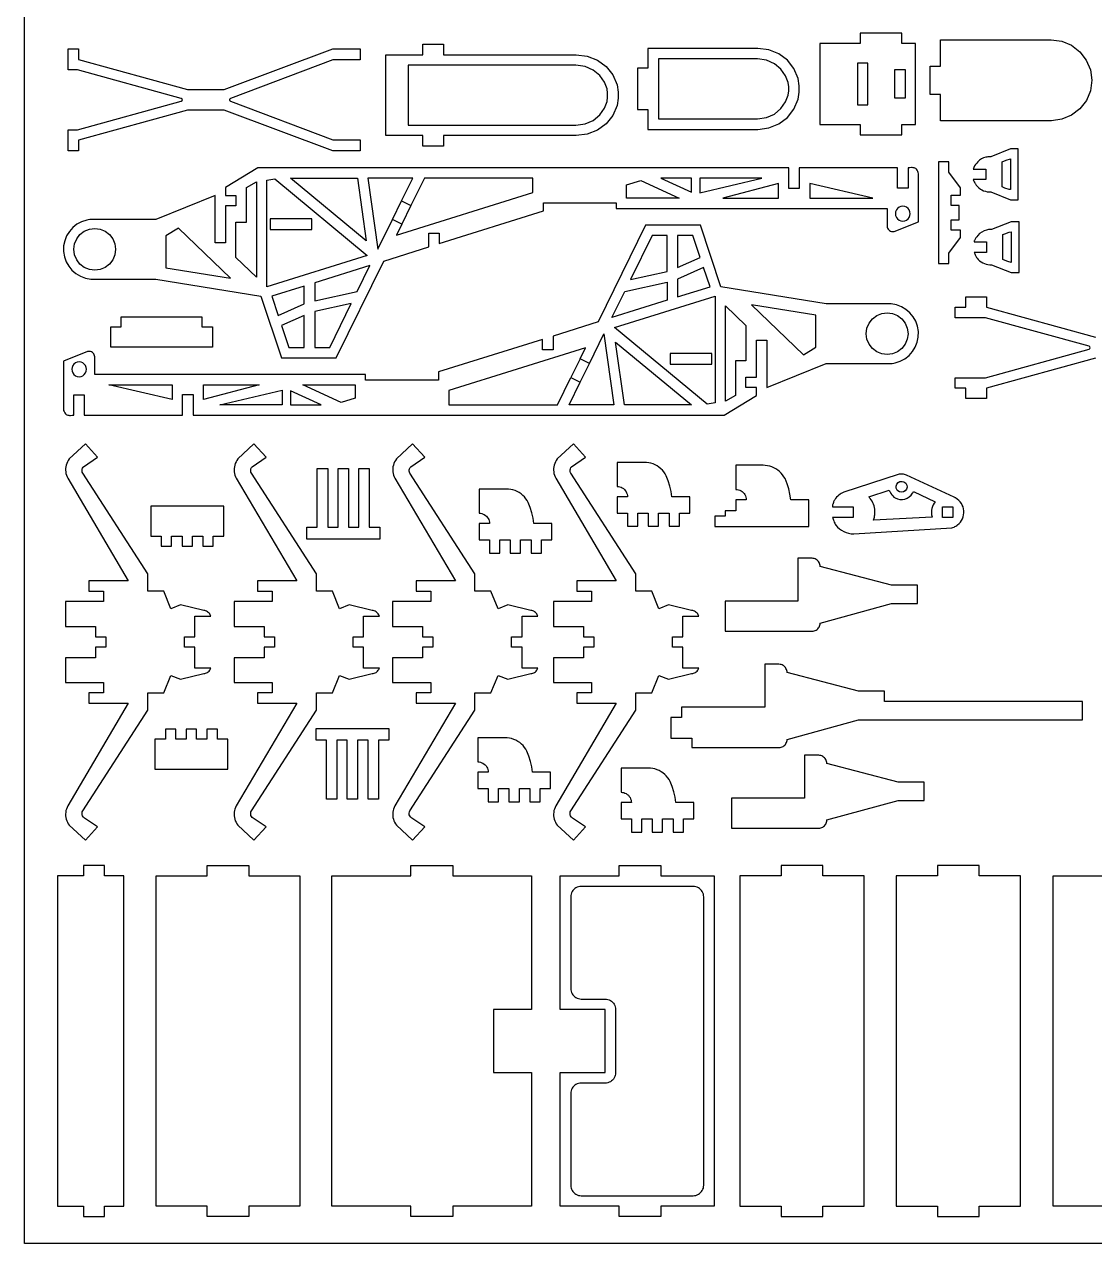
# Model space of a CAD drawing. Extents: x 2.3 to 41, y 0.4 to 54.2.
# Drawn here: x 2.27 to 27.99, y 0.42 to 29.72 of the extents above; entities that cross this region are included whole.
import ezdxf

# ---------------------------------------------------------------- set-up
doc = ezdxf.new("R2010")
doc.units = 0
doc.header["$MEASUREMENT"] = 0
doc.layers.get('0').update_dxf_attribs({"linetype": 'CONTINUOUS'})
doc.layers.add('ENGRAVE', color=1, linetype='CONTINUOUS')
doc.layers.add('LAYER_1', color=18, linetype='CONTINUOUS')

msp = doc.modelspace()

# ---------------------------------------------------------------- linework, layer by layer
msp.add_lwpolyline([(2.27, 0.425), (2.27, 54.192), (40.951, 54.192), (40.951, 0.425)], close=True)
at = {"layer": 'ENGRAVE'}
for points in [[(7.353, 24.123), (7.353, 24.971), (7.604, 24.971), (7.604, 25.802), (7.847, 25.936), (7.847, 23.648)], [(8.098, 23.414), (8.098, 25.978), (8.287, 26.011), (10.511, 24.171)], [(8.661, 26.027), (10.274, 26.027), (10.486, 24.518)], [(5.672, 23.873), (7.224, 23.623), (5.974, 24.824), (5.672, 24.64)], [(16.452, 22.434), (18.866, 23.191), (18.866, 20.627), (18.676, 20.594)], [(19.116, 20.67), (19.116, 22.957), (19.61, 22.482), (19.61, 21.635), (19.359, 21.635), (19.359, 20.803)], [(19.74, 22.982), (20.99, 21.781), (21.291, 21.965), (21.291, 22.732)], [(16.689, 20.579), (16.478, 22.087), (18.302, 20.579)], [(15.585, 1.584), (15.617, 1.577), (15.649, 1.575), (18.344, 1.575), (18.377, 1.577), (18.409, 1.584), (18.44, 1.594), (18.469, 1.609), (18.497, 1.627), (18.521, 1.649), (18.543, 1.673), (18.561, 1.701), (18.576, 1.73), (18.586, 1.761), (18.593, 1.793), (18.595, 1.826), (18.595, 8.759), (18.593, 8.791), (18.586, 8.823), (18.576, 8.855), (18.561, 8.884), (18.543, 8.911), (18.521, 8.936), (18.497, 8.957), (18.469, 8.976), (18.44, 8.99), (18.409, 9.001), (18.377, 9.007), (18.344, 9.009), (15.649, 9.009), (15.617, 9.007), (15.585, 9.001), (15.553, 8.99), (15.524, 8.976), (15.497, 8.957), (15.472, 8.936), (15.451, 8.911), (15.432, 8.884), (15.418, 8.855), (15.407, 8.823), (15.401, 8.791), (15.399, 8.759), (15.399, 6.553), (15.401, 6.52), (15.407, 6.488), (15.418, 6.457), (15.432, 6.428), (15.451, 6.4), (15.472, 6.376), (15.497, 6.354), (15.524, 6.336), (15.553, 6.321), (15.585, 6.311), (15.617, 6.304), (15.649, 6.302), (16.227, 6.302), (16.26, 6.3), (16.292, 6.294), (16.323, 6.283), (16.352, 6.269), (16.38, 6.251), (16.404, 6.229), (16.426, 6.204), (16.444, 6.177), (16.459, 6.148), (16.469, 6.117), (16.476, 6.084), (16.478, 6.052), (16.478, 4.533), (16.476, 4.5), (16.469, 4.468), (16.459, 4.437), (16.444, 4.408), (16.426, 4.38), (16.404, 4.356), (16.38, 4.334), (16.352, 4.316), (16.323, 4.301), (16.292, 4.291), (16.26, 4.284), (16.227, 4.282), (15.649, 4.282), (15.617, 4.28), (15.585, 4.274), (15.553, 4.263), (15.524, 4.249), (15.497, 4.23), (15.472, 4.209), (15.451, 4.184), (15.432, 4.157), (15.418, 4.127), (15.407, 4.096), (15.401, 4.064), (15.399, 4.032), (15.399, 1.826), (15.401, 1.793), (15.407, 1.761), (15.418, 1.73), (15.432, 1.701), (15.451, 1.673), (15.472, 1.649), (15.497, 1.627), (15.524, 1.609), (15.553, 1.594)]]:
    msp.add_lwpolyline(points, close=True, dxfattribs=at)
for points in [[(11.336, 25.481), (11.602, 26.027), (10.527, 26.027), (10.766, 24.32), (11.115, 25.031)], [(11.34, 24.921), (11.209, 24.654), (14.491, 25.683), (14.491, 26.027), (11.882, 26.027), (11.56, 25.371)], [(15.848, 21.574), (16.197, 22.285), (16.436, 20.579), (15.361, 20.579), (15.628, 21.124)], [(15.624, 21.684), (15.754, 21.951), (12.473, 20.922), (12.473, 20.579), (15.082, 20.579), (15.403, 21.234)]]:
    msp.add_lwpolyline(points, dxfattribs=at)
at = {"layer": 'LAYER_1'}
for points in [[(21.382, 27.319), (22.354, 27.319), (22.354, 27.069), (23.357, 27.069), (23.357, 27.319), (23.686, 27.319), (23.686, 29.261), (23.357, 29.261), (23.357, 29.512), (22.354, 29.512), (22.354, 29.261), (21.382, 29.261)], [(24.287, 27.406), (24.287, 28.033), (24.038, 28.033), (24.038, 28.72), (24.287, 28.72), (24.287, 29.348), (26.948, 29.349), (27.199, 29.316), (27.434, 29.219), (27.635, 29.065), (27.789, 28.864), (27.887, 28.63), (27.92, 28.378), (27.887, 28.127), (27.79, 27.893), (27.636, 27.691), (27.435, 27.537), (27.2, 27.44), (26.949, 27.407)], [(3.574, 26.686), (3.323, 26.686), (3.323, 27.186), (3.548, 27.186), (6.04, 27.873), (6.047, 27.876), (6.054, 27.88), (6.059, 27.886), (6.063, 27.892), (6.065, 27.9), (6.066, 27.907), (6.065, 27.915), (6.063, 27.922), (6.059, 27.929), (6.054, 27.934), (6.047, 27.939), (6.04, 27.942), (3.548, 28.63), (3.323, 28.63), (3.323, 29.13), (3.574, 29.13), (3.574, 28.88), (6.192, 28.159), (7.069, 28.159), (9.681, 29.13), (10.335, 29.13), (10.335, 28.87), (9.681, 28.87), (7.226, 27.943), (7.219, 27.94), (7.212, 27.935), (7.207, 27.93), (7.203, 27.923), (7.2, 27.916), (7.2, 27.908), (7.2, 27.9), (7.203, 27.893), (7.207, 27.886), (7.212, 27.881), (7.219, 27.876), (7.226, 27.874), (9.681, 26.945), (10.335, 26.945), (10.335, 26.686), (9.681, 26.686), (7.069, 27.657), (6.192, 27.657), (3.574, 26.936)], [(10.955, 27.048), (10.955, 28.991), (11.843, 28.991), (11.843, 29.242), (12.344, 29.242), (12.344, 28.991), (15.531, 28.991), (15.794, 28.958), (16.039, 28.861), (16.249, 28.707), (16.411, 28.506), (16.512, 28.271), (16.536, 28.095), (16.536, 27.944), (16.512, 27.768), (16.411, 27.534), (16.249, 27.333), (16.039, 27.178), (15.794, 27.081), (15.531, 27.048), (12.344, 27.048), (12.344, 26.797), (11.843, 26.797), (11.843, 27.048)], [(17.255, 27.199), (19.898, 27.199), (20.156, 27.232), (20.398, 27.329), (20.605, 27.484), (20.764, 27.685), (20.864, 27.92), (20.887, 28.096), (20.887, 28.246), (20.864, 28.422), (20.764, 28.657), (20.605, 28.858), (20.398, 29.013), (20.156, 29.11), (19.898, 29.143), (17.255, 29.143), (17.255, 28.671), (17.005, 28.671), (17.005, 27.672), (17.255, 27.672)], [(15.742, 28.711), (15.524, 28.741), (11.492, 28.741), (11.492, 27.298), (15.524, 27.298), (15.742, 27.329), (15.936, 27.415), (16.096, 27.547), (16.211, 27.707), (16.273, 27.869), (16.286, 27.971), (16.286, 28.068), (16.273, 28.17), (16.211, 28.332), (16.096, 28.492), (15.936, 28.624)], [(17.505, 27.449), (19.891, 27.449), (20.104, 27.48), (20.294, 27.566), (20.451, 27.699), (20.563, 27.858), (20.624, 28.021), (20.637, 28.123), (20.637, 28.219), (20.624, 28.321), (20.563, 28.484), (20.451, 28.643), (20.294, 28.776), (20.104, 28.862), (19.891, 28.893), (17.505, 28.893)], [(22.287, 27.791), (22.537, 27.791), (22.537, 28.79), (22.287, 28.79)], [(23.185, 27.947), (23.185, 28.634), (23.435, 28.634), (23.435, 27.947)], [(24.239, 23.974), (24.489, 23.974), (24.489, 24.225), (24.767, 24.603), (24.767, 24.775), (24.538, 24.775), (24.538, 25.025), (24.734, 25.025), (24.734, 25.368), (24.538, 25.368), (24.538, 25.618), (24.767, 25.618), (24.767, 25.79), (24.489, 26.168), (24.489, 26.418), (24.239, 26.418)], [(25.767, 25.817), (25.767, 26.42), (25.864, 26.46), (25.966, 26.487), (25.966, 25.75), (25.932, 25.757), (25.831, 25.789)], [(16.743, 25.548), (16.743, 25.864), (17.083, 25.971), (18.001, 25.548)], [(17.561, 26.027), (18.3, 25.686), (18.3, 26.027)], [(18.502, 25.677), (19.994, 26.027), (18.502, 26.027)], [(19.051, 25.548), (20.39, 25.548), (20.39, 25.898)], [(21.142, 25.548), (22.661, 25.548), (21.142, 25.898)], [(11.115, 25.031), (11.336, 25.481), (11.56, 25.371), (11.34, 24.921)], [(23.253, 25.047), (23.29, 25.019), (23.333, 25.001), (23.379, 24.995), (23.424, 25.001), (23.467, 25.019), (23.504, 25.047), (23.532, 25.083), (23.55, 25.126), (23.556, 25.172), (23.55, 25.218), (23.532, 25.261), (23.504, 25.297), (23.467, 25.326), (23.424, 25.343), (23.379, 25.349), (23.333, 25.343), (23.29, 25.326), (23.253, 25.297), (23.225, 25.261), (23.207, 25.218), (23.201, 25.172), (23.207, 25.126), (23.225, 25.083)], [(8.176, 24.796), (9.179, 24.796), (9.179, 25.047), (8.176, 25.047)], [(3.477, 24.187), (3.459, 24.317), (3.477, 24.447), (3.527, 24.567), (3.606, 24.671), (3.71, 24.751), (3.831, 24.801), (3.961, 24.818), (4.091, 24.801), (4.212, 24.751), (4.316, 24.671), (4.395, 24.567), (4.445, 24.447), (4.462, 24.317), (4.445, 24.187), (4.395, 24.066), (4.316, 23.962), (4.212, 23.882), (4.091, 23.832), (3.961, 23.815), (3.831, 23.832), (3.71, 23.882), (3.606, 23.962), (3.527, 24.066)], [(16.837, 23.591), (17.717, 23.784), (17.717, 24.65), (17.356, 24.65)], [(17.968, 23.876), (18.513, 24.119), (18.337, 24.65), (17.968, 24.65)], [(25.899, 24.022), (25.801, 24.06), (25.785, 24.068), (25.785, 24.671), (25.833, 24.692), (25.932, 24.726), (25.984, 24.738), (25.984, 24.001)], [(9.246, 23.078), (10.267, 23.301), (10.575, 23.93), (9.246, 23.513)], [(18.746, 23.415), (18.592, 23.88), (17.968, 23.601), (17.968, 23.171)], [(16.389, 22.676), (16.696, 23.304), (17.717, 23.527), (17.717, 23.093)], [(8.371, 22.725), (8.995, 23.004), (8.995, 23.434), (8.217, 23.19)], [(9.246, 21.956), (9.608, 21.956), (10.126, 23.014), (9.246, 22.822)], [(4.344, 21.961), (4.344, 22.451), (4.595, 22.451), (4.595, 22.691), (6.537, 22.691), (6.537, 22.451), (6.788, 22.451), (6.788, 21.961)], [(8.626, 21.956), (8.995, 21.956), (8.995, 22.729), (8.451, 22.486)], [(22.568, 22.038), (22.518, 22.159), (22.501, 22.288), (22.518, 22.418), (22.568, 22.539), (22.648, 22.643), (22.752, 22.723), (22.873, 22.773), (23.003, 22.79), (23.132, 22.773), (23.253, 22.723), (23.357, 22.643), (23.437, 22.539), (23.487, 22.418), (23.504, 22.288), (23.487, 22.159), (23.437, 22.038), (23.357, 21.934), (23.253, 21.854), (23.132, 21.804), (23.003, 21.787), (22.873, 21.804), (22.752, 21.854), (22.648, 21.934)], [(15.403, 21.234), (15.628, 21.124), (15.848, 21.574), (15.624, 21.684)], [(17.785, 21.809), (17.785, 21.558), (18.787, 21.558), (18.787, 21.809)], [(3.496, 21.28), (3.539, 21.262), (3.585, 21.256), (3.631, 21.262), (3.674, 21.28), (3.71, 21.308), (3.738, 21.345), (3.756, 21.387), (3.762, 21.433), (3.756, 21.479), (3.738, 21.522), (3.71, 21.559), (3.674, 21.587), (3.631, 21.604), (3.585, 21.61), (3.539, 21.604), (3.496, 21.587), (3.46, 21.559), (3.431, 21.522), (3.414, 21.479), (3.408, 21.433), (3.414, 21.387), (3.431, 21.345), (3.46, 21.308)], [(4.302, 21.057), (5.821, 21.057), (5.821, 20.707)], [(6.573, 20.707), (6.573, 21.057), (7.913, 21.057)], [(6.969, 20.579), (8.462, 20.928), (8.462, 20.579)], [(8.663, 20.579), (9.403, 20.579), (8.663, 20.919)], [(8.963, 21.057), (10.221, 21.057), (10.221, 20.741), (9.88, 20.634)], [(3.348, 10.48), (3.735, 10.12), (4.03, 10.436), (3.694, 10.666), (3.684, 10.677), (3.669, 10.701), (3.66, 10.728), (3.656, 10.756), (3.658, 10.784), (3.662, 10.798), (3.673, 10.824), (5.238, 13.24), (5.238, 13.658), (5.621, 13.658), (5.791, 14.079), (6.023, 13.985), (6.579, 14.12), (6.603, 14.123), (6.626, 14.13), (6.649, 14.139), (6.67, 14.151), (6.69, 14.165), (6.707, 14.182), (6.723, 14.201), (6.736, 14.222), (6.749, 14.254), (6.368, 14.254), (6.368, 14.754), (6.118, 14.754), (6.118, 15.004), (6.368, 15.004), (6.368, 15.505), (6.749, 15.505), (6.736, 15.537), (6.723, 15.558), (6.707, 15.577), (6.69, 15.593), (6.67, 15.608), (6.649, 15.62), (6.626, 15.629), (6.603, 15.635), (6.579, 15.639), (6.023, 15.774), (5.791, 15.68), (5.621, 16.101), (5.238, 16.101), (5.238, 16.519), (3.673, 18.935), (3.662, 18.961), (3.658, 18.975), (3.656, 19.003), (3.66, 19.031), (3.669, 19.057), (3.684, 19.081), (3.694, 19.092), (4.03, 19.322), (3.735, 19.639), (3.348, 19.278), (3.325, 19.245), (3.305, 19.209), (3.288, 19.172), (3.275, 19.133), (3.266, 19.093), (3.261, 19.053), (3.259, 19.012), (3.262, 18.971), (3.269, 18.931), (3.28, 18.891), (3.294, 18.853), (3.312, 18.816), (4.766, 16.351), (3.822, 16.351), (3.822, 16.101), (4.174, 16.101), (4.174, 15.851), (3.256, 15.851), (3.256, 15.255), (3.977, 15.255), (3.977, 15.004), (4.227, 15.004), (4.227, 14.754), (3.977, 14.754), (3.977, 14.504), (3.256, 14.504), (3.256, 13.908), (4.174, 13.908), (4.174, 13.658), (3.822, 13.658), (3.822, 13.408), (4.766, 13.408), (3.312, 10.942), (3.294, 10.906), (3.28, 10.867), (3.269, 10.828), (3.262, 10.788), (3.259, 10.747), (3.261, 10.706), (3.266, 10.665), (3.275, 10.625), (3.288, 10.587), (3.305, 10.549), (3.325, 10.514)], [(7.4, 10.48), (7.787, 10.12), (8.081, 10.436), (7.745, 10.666), (7.727, 10.689), (7.715, 10.714), (7.708, 10.742), (7.708, 10.77), (7.713, 10.798), (7.724, 10.824), (9.289, 13.24), (9.289, 13.658), (9.672, 13.658), (9.843, 14.079), (10.074, 13.985), (10.63, 14.12), (10.654, 14.123), (10.678, 14.13), (10.7, 14.139), (10.721, 14.151), (10.741, 14.165), (10.759, 14.182), (10.774, 14.201), (10.787, 14.222), (10.801, 14.254), (10.419, 14.254), (10.419, 14.754), (10.169, 14.754), (10.169, 15.004), (10.419, 15.004), (10.419, 15.505), (10.8, 15.505), (10.787, 15.537), (10.774, 15.558), (10.759, 15.577), (10.741, 15.593), (10.721, 15.608), (10.7, 15.62), (10.678, 15.629), (10.654, 15.635), (10.63, 15.639), (10.074, 15.774), (9.843, 15.68), (9.672, 16.101), (9.289, 16.101), (9.289, 16.519), (7.724, 18.935), (7.713, 18.961), (7.708, 18.989), (7.708, 19.017), (7.715, 19.044), (7.727, 19.07), (7.745, 19.092), (8.081, 19.322), (7.787, 19.639), (7.4, 19.278), (7.376, 19.245), (7.356, 19.209), (7.339, 19.172), (7.326, 19.133), (7.317, 19.093), (7.312, 19.053), (7.311, 19.012), (7.313, 18.971), (7.32, 18.931), (7.331, 18.891), (7.345, 18.853), (7.363, 18.816), (8.818, 16.351), (7.873, 16.351), (7.873, 16.101), (8.226, 16.101), (8.226, 15.851), (7.307, 15.851), (7.307, 15.255), (8.028, 15.255), (8.028, 15.004), (8.279, 15.004), (8.279, 14.754), (8.028, 14.754), (8.028, 14.504), (7.307, 14.504), (7.307, 13.908), (8.226, 13.908), (8.226, 13.658), (7.873, 13.658), (7.873, 13.408), (8.818, 13.408), (7.363, 10.942), (7.345, 10.906), (7.331, 10.867), (7.32, 10.828), (7.313, 10.788), (7.311, 10.747), (7.312, 10.706), (7.317, 10.665), (7.326, 10.625), (7.339, 10.587), (7.356, 10.549), (7.376, 10.514)], [(11.209, 10.48), (11.596, 10.12), (11.891, 10.436), (11.554, 10.666), (11.545, 10.677), (11.53, 10.701), (11.52, 10.728), (11.518, 10.742), (11.517, 10.77), (11.523, 10.798), (11.534, 10.824), (13.098, 13.24), (13.098, 13.658), (13.482, 13.658), (13.652, 14.079), (13.884, 13.985), (14.439, 14.12), (14.464, 14.123), (14.487, 14.13), (14.51, 14.139), (14.531, 14.151), (14.551, 14.165), (14.568, 14.182), (14.584, 14.201), (14.596, 14.222), (14.61, 14.254), (14.229, 14.254), (14.229, 14.754), (13.979, 14.754), (13.979, 15.004), (14.229, 15.004), (14.229, 15.505), (14.61, 15.505), (14.596, 15.537), (14.584, 15.558), (14.568, 15.577), (14.551, 15.593), (14.531, 15.608), (14.51, 15.62), (14.487, 15.629), (14.464, 15.635), (14.439, 15.639), (13.884, 15.774), (13.652, 15.68), (13.482, 16.101), (13.098, 16.101), (13.098, 16.519), (11.534, 18.935), (11.523, 18.961), (11.517, 18.989), (11.518, 19.017), (11.525, 19.044), (11.537, 19.07), (11.554, 19.092), (11.891, 19.322), (11.596, 19.639), (11.209, 19.278), (11.186, 19.245), (11.165, 19.209), (11.149, 19.172), (11.136, 19.133), (11.127, 19.093), (11.122, 19.053), (11.12, 19.012), (11.123, 18.971), (11.13, 18.931), (11.14, 18.891), (11.155, 18.853), (11.173, 18.816), (12.627, 16.351), (11.683, 16.351), (11.683, 16.101), (12.035, 16.101), (12.035, 15.851), (11.117, 15.851), (11.117, 15.255), (11.838, 15.255), (11.838, 15.004), (12.088, 15.004), (12.088, 14.754), (11.838, 14.754), (11.838, 14.504), (11.117, 14.504), (11.117, 13.908), (12.035, 13.908), (12.035, 13.658), (11.683, 13.658), (11.683, 13.408), (12.627, 13.408), (11.173, 10.942), (11.155, 10.906), (11.14, 10.867), (11.13, 10.828), (11.123, 10.788), (11.12, 10.747), (11.122, 10.706), (11.127, 10.665), (11.136, 10.625), (11.149, 10.587), (11.165, 10.549), (11.186, 10.514)], [(15.462, 10.12), (15.757, 10.436), (15.42, 10.666), (15.411, 10.677), (15.396, 10.701), (15.386, 10.728), (15.384, 10.742), (15.383, 10.77), (15.389, 10.798), (15.4, 10.824), (16.964, 13.24), (16.964, 13.658), (17.348, 13.658), (17.518, 14.079), (17.75, 13.985), (18.305, 14.12), (18.33, 14.123), (18.353, 14.13), (18.376, 14.139), (18.397, 14.151), (18.417, 14.165), (18.434, 14.182), (18.45, 14.201), (18.462, 14.222), (18.476, 14.254), (18.095, 14.254), (18.095, 14.754), (17.845, 14.754), (17.845, 15.004), (18.095, 15.004), (18.095, 15.505), (18.476, 15.505), (18.462, 15.537), (18.45, 15.558), (18.434, 15.577), (18.417, 15.593), (18.397, 15.608), (18.376, 15.62), (18.353, 15.629), (18.33, 15.635), (18.305, 15.639), (17.75, 15.774), (17.518, 15.68), (17.348, 16.101), (16.964, 16.101), (16.964, 16.519), (15.4, 18.935), (15.393, 18.947), (15.385, 18.975), (15.383, 18.989), (15.384, 19.017), (15.391, 19.044), (15.403, 19.07), (15.42, 19.092), (15.757, 19.322), (15.462, 19.639), (15.075, 19.278), (15.052, 19.245), (15.031, 19.209), (15.015, 19.172), (15.002, 19.133), (14.993, 19.093), (14.988, 19.053), (14.986, 19.012), (14.989, 18.971), (14.996, 18.931), (15.006, 18.891), (15.021, 18.853), (15.039, 18.816), (16.493, 16.351), (15.549, 16.351), (15.549, 16.101), (15.901, 16.101), (15.901, 15.851), (14.983, 15.851), (14.983, 15.255), (15.704, 15.255), (15.704, 15.004), (15.954, 15.004), (15.954, 14.754), (15.704, 14.754), (15.704, 14.504), (14.983, 14.504), (14.983, 13.908), (15.901, 13.908), (15.901, 13.658), (15.549, 13.658), (15.549, 13.408), (16.493, 13.408), (15.039, 10.942), (15.021, 10.906), (15.006, 10.867), (14.996, 10.828), (14.989, 10.788), (14.986, 10.747), (14.988, 10.706), (14.993, 10.665), (15.002, 10.625), (15.015, 10.587), (15.031, 10.549), (15.052, 10.514), (15.075, 10.48)], [(9.058, 17.355), (9.058, 17.636), (9.308, 17.636), (9.308, 19.052), (9.558, 19.052), (9.558, 17.636), (9.808, 17.636), (9.808, 19.052), (10.058, 19.052), (10.058, 17.636), (10.308, 17.636), (10.308, 19.052), (10.558, 19.052), (10.558, 17.636), (10.808, 17.636), (10.808, 17.355)], [(16.762, 18.366), (16.512, 18.366), (16.512, 17.974), (16.762, 17.974), (16.762, 17.661), (17.012, 17.661), (17.012, 17.974), (17.262, 17.974), (17.262, 17.661), (17.512, 17.661), (17.512, 17.974), (17.762, 17.974), (17.762, 17.661), (18.012, 17.661), (18.012, 17.974), (18.262, 17.974), (18.262, 18.366), (17.83, 18.366), (17.813, 18.498), (17.783, 18.626), (17.744, 18.752), (17.695, 18.874), (17.668, 18.921), (17.636, 18.966), (17.601, 19.007), (17.562, 19.045), (17.52, 19.08), (17.475, 19.11), (17.428, 19.136), (17.378, 19.158), (17.326, 19.175), (17.273, 19.187), (17.219, 19.195), (17.165, 19.197), (16.512, 19.197), (16.512, 18.616), (16.544, 18.614), (16.576, 18.608), (16.608, 18.597), (16.637, 18.583), (16.664, 18.565), (16.689, 18.543), (16.71, 18.518), (16.729, 18.491), (16.743, 18.462), (16.754, 18.431), (16.76, 18.398)], [(18.864, 17.656), (21.117, 17.656), (21.117, 18.297), (20.685, 18.297), (20.668, 18.429), (20.638, 18.557), (20.599, 18.683), (20.55, 18.806), (20.522, 18.852), (20.491, 18.896), (20.455, 18.937), (20.416, 18.975), (20.374, 19.009), (20.329, 19.039), (20.282, 19.066), (20.232, 19.087), (20.181, 19.105), (20.128, 19.117), (20.074, 19.125), (20.02, 19.129), (19.367, 19.129), (19.367, 18.548), (19.4, 18.546), (19.432, 18.539), (19.463, 18.529), (19.492, 18.514), (19.52, 18.496), (19.544, 18.475), (19.566, 18.45), (19.584, 18.423), (19.598, 18.393), (19.609, 18.362), (19.615, 18.33), (19.617, 18.297), (19.367, 18.297), (19.367, 18.031), (19.114, 18.031), (19.114, 17.906), (18.864, 17.906)], [(13.445, 17.019), (13.695, 17.019), (13.695, 17.333), (13.945, 17.333), (13.945, 17.019), (14.195, 17.019), (14.195, 17.333), (14.445, 17.333), (14.445, 17.019), (14.695, 17.019), (14.695, 17.333), (14.945, 17.333), (14.945, 17.724), (14.514, 17.724), (14.497, 17.856), (14.467, 17.985), (14.427, 18.11), (14.379, 18.233), (14.352, 18.28), (14.32, 18.324), (14.285, 18.366), (14.246, 18.404), (14.204, 18.438), (14.159, 18.469), (14.111, 18.495), (14.062, 18.517), (14.01, 18.534), (13.957, 18.546), (13.903, 18.553), (13.849, 18.556), (13.195, 18.556), (13.195, 17.975), (13.228, 17.973), (13.26, 17.967), (13.291, 17.956), (13.321, 17.942), (13.348, 17.923), (13.373, 17.902), (13.394, 17.877), (13.413, 17.85), (13.427, 17.82), (13.438, 17.789), (13.444, 17.757), (13.446, 17.724), (13.195, 17.724), (13.195, 17.333), (13.445, 17.333)], [(5.309, 17.422), (5.559, 17.422), (5.559, 17.183), (5.809, 17.183), (5.809, 17.422), (6.059, 17.422), (6.059, 17.183), (6.309, 17.183), (6.309, 17.422), (6.559, 17.422), (6.559, 17.183), (6.809, 17.183), (6.809, 17.422), (7.059, 17.422), (7.059, 18.146), (5.309, 18.146)], [(24.331, 17.876), (24.331, 18.126), (24.581, 18.126), (24.581, 17.876)], [(19.108, 15.862), (19.108, 15.142), (21.199, 15.142), (21.225, 15.143), (21.25, 15.148), (21.274, 15.156), (21.297, 15.168), (21.318, 15.182), (21.337, 15.199), (21.354, 15.218), (21.369, 15.239), (21.38, 15.262), (21.388, 15.287), (21.393, 15.312), (21.395, 15.337), (23.11, 15.808), (23.735, 15.808), (23.735, 16.248), (23.11, 16.248), (21.395, 16.695), (21.393, 16.72), (21.388, 16.745), (21.38, 16.77), (21.369, 16.793), (21.354, 16.814), (21.337, 16.833), (21.318, 16.85), (21.297, 16.864), (21.274, 16.876), (21.25, 16.884), (21.225, 16.889), (21.199, 16.891), (20.858, 16.891), (20.858, 15.862)], [(17.808, 12.567), (18.311, 12.567), (18.311, 12.344), (20.403, 12.344), (20.428, 12.346), (20.454, 12.351), (20.478, 12.359), (20.501, 12.371), (20.522, 12.385), (20.541, 12.402), (20.558, 12.421), (20.572, 12.442), (20.584, 12.465), (20.592, 12.489), (20.597, 12.515), (20.599, 12.54), (22.314, 13.011), (27.701, 13.011), (27.701, 13.451), (22.939, 13.451), (22.939, 13.701), (22.314, 13.701), (20.599, 14.148), (20.597, 14.174), (20.592, 14.199), (20.584, 14.223), (20.572, 14.246), (20.558, 14.267), (20.541, 14.287), (20.522, 14.304), (20.501, 14.318), (20.478, 14.329), (20.454, 14.337), (20.428, 14.342), (20.403, 14.344), (20.061, 14.344), (20.061, 13.316), (18.059, 13.316), (18.059, 13.065), (17.808, 13.065)], [(5.407, 11.823), (7.157, 11.823), (7.157, 12.547), (6.907, 12.547), (6.907, 12.786), (6.657, 12.786), (6.657, 12.547), (6.407, 12.547), (6.407, 12.786), (6.157, 12.786), (6.157, 12.547), (5.907, 12.547), (5.907, 12.786), (5.657, 12.786), (5.657, 12.547), (5.407, 12.547)], [(9.528, 11.107), (9.528, 12.523), (9.278, 12.523), (9.278, 12.805), (11.028, 12.805), (11.028, 12.523), (10.778, 12.523), (10.778, 11.107), (10.528, 11.107), (10.528, 12.523), (10.278, 12.523), (10.278, 11.107), (10.028, 11.107), (10.028, 12.523), (9.778, 12.523), (9.778, 11.107)], [(13.414, 11.044), (13.664, 11.044), (13.664, 11.357), (13.914, 11.357), (13.914, 11.044), (14.164, 11.044), (14.164, 11.357), (14.414, 11.357), (14.414, 11.044), (14.664, 11.044), (14.664, 11.357), (14.914, 11.357), (14.914, 11.749), (14.483, 11.749), (14.466, 11.881), (14.436, 12.009), (14.396, 12.135), (14.347, 12.258), (14.32, 12.305), (14.289, 12.349), (14.254, 12.391), (14.215, 12.429), (14.173, 12.463), (14.128, 12.493), (14.08, 12.52), (14.03, 12.541), (13.979, 12.558), (13.926, 12.571), (13.872, 12.578), (13.818, 12.58), (13.164, 12.58), (13.164, 12), (13.197, 11.998), (13.229, 11.991), (13.26, 11.981), (13.29, 11.966), (13.317, 11.948), (13.342, 11.926), (13.363, 11.902), (13.381, 11.875), (13.396, 11.845), (13.406, 11.814), (13.413, 11.782), (13.415, 11.749), (13.164, 11.749), (13.164, 11.357), (13.414, 11.357)], [(19.266, 11.129), (19.266, 10.409), (21.358, 10.409), (21.383, 10.41), (21.408, 10.415), (21.433, 10.424), (21.456, 10.435), (21.477, 10.449), (21.496, 10.466), (21.513, 10.485), (21.527, 10.507), (21.539, 10.53), (21.547, 10.554), (21.552, 10.579), (21.554, 10.604), (23.269, 11.075), (23.893, 11.075), (23.893, 11.515), (23.269, 11.515), (21.554, 11.962), (21.552, 11.987), (21.547, 12.013), (21.539, 12.037), (21.527, 12.06), (21.513, 12.081), (21.496, 12.1), (21.477, 12.117), (21.456, 12.131), (21.433, 12.143), (21.408, 12.151), (21.383, 12.156), (21.358, 12.158), (21.016, 12.158), (21.016, 11.129)], [(16.857, 10.314), (17.107, 10.314), (17.107, 10.628), (17.357, 10.628), (17.357, 10.314), (17.607, 10.314), (17.607, 10.628), (17.857, 10.628), (17.857, 10.314), (18.107, 10.314), (18.107, 10.628), (18.357, 10.628), (18.357, 11.02), (17.925, 11.02), (17.908, 11.152), (17.878, 11.28), (17.839, 11.405), (17.79, 11.528), (17.763, 11.575), (17.732, 11.62), (17.696, 11.661), (17.658, 11.699), (17.615, 11.733), (17.57, 11.764), (17.523, 11.79), (17.473, 11.812), (17.421, 11.829), (17.368, 11.841), (17.315, 11.848), (17.26, 11.851), (16.607, 11.851), (16.607, 11.27), (16.64, 11.268), (16.672, 11.262), (16.703, 11.251), (16.732, 11.237), (16.759, 11.218), (16.784, 11.197), (16.806, 11.172), (16.824, 11.145), (16.838, 11.115), (16.849, 11.084), (16.855, 11.052), (16.857, 11.02), (16.607, 11.02), (16.607, 10.628), (16.857, 10.628)], [(3.066, 1.325), (3.694, 1.325), (3.694, 1.074), (4.195, 1.074), (4.195, 1.325), (4.659, 1.325), (4.659, 9.26), (4.195, 9.26), (4.195, 9.511), (3.694, 9.511), (3.694, 9.26), (3.066, 9.26)], [(5.44, 1.325), (5.44, 9.26), (6.662, 9.26), (6.662, 9.511), (7.664, 9.511), (7.664, 9.26), (8.886, 9.26), (8.886, 1.325), (7.664, 1.325), (7.664, 1.074), (6.662, 1.074), (6.662, 1.325)], [(11.56, 1.074), (11.56, 1.325), (9.662, 1.325), (9.662, 9.26), (11.56, 9.26), (11.56, 9.511), (12.562, 9.511), (12.562, 9.26), (14.46, 9.26), (14.46, 6.052), (13.54, 6.052), (13.54, 4.533), (14.46, 4.533), (14.46, 1.325), (12.562, 1.325), (12.562, 1.074)], [(15.148, 1.325), (15.148, 4.533), (16.227, 4.533), (16.227, 6.052), (15.148, 6.052), (15.148, 9.26), (16.565, 9.26), (16.565, 9.511), (17.567, 9.511), (17.567, 9.26), (18.845, 9.26), (18.845, 1.325), (17.567, 1.325), (17.567, 1.074), (16.565, 1.074), (16.565, 1.325)], [(19.465, 1.325), (20.459, 1.325), (20.459, 1.074), (21.461, 1.074), (21.461, 1.325), (22.454, 1.325), (22.454, 9.26), (21.461, 9.26), (21.461, 9.511), (20.459, 9.511), (20.459, 9.26), (19.465, 9.26)], [(23.221, 1.325), (24.214, 1.325), (24.214, 1.074), (25.217, 1.074), (25.217, 1.325), (26.21, 1.325), (26.21, 9.26), (25.217, 9.26), (25.217, 9.511), (24.214, 9.511), (24.214, 9.26), (23.221, 9.26)], [(26.992, 1.325), (26.992, 9.26), (28.719, 9.26), (28.719, 9.511), (29.721, 9.511), (29.721, 9.26), (31.448, 9.26), (31.448, 1.325), (29.721, 1.325), (29.721, 1.074), (28.719, 1.074), (28.719, 1.325)]]:
    msp.add_lwpolyline(points, close=True, dxfattribs=at)
for points in [[(26.154, 25.509), (26.154, 26.727), (25.966, 26.727), (25.492, 26.542, -0.053792), (25.468, 26.54, 0.06757), (25.374, 26.529, 0.134573), (25.184, 26.422, 0.091442), (25.086, 26.28, 0.026852), (25.08, 26.265, 0.018158), (25.073, 26.241), (25.374, 26.241), (25.374, 25.991), (25.073, 25.991, 0.020263), (25.106, 25.917, 0.052267), (25.145, 25.856, 0.21381), (25.452, 25.695, 0.039966), (25.472, 25.695, -0.073157), (25.492, 25.695), (25.966, 25.509)], [(7.953, 23.19), (8.445, 21.705), (9.764, 21.705), (10.905, 24.033), (11.989, 24.373), (11.989, 24.703), (12.24, 24.703), (12.24, 24.452), (14.741, 25.237), (14.741, 25.433), (16.492, 25.433), (16.492, 25.297), (23.003, 25.297, -0.002863), (23.001, 25.019, 0.011045), (23.003, 24.869, 0.190421), (23.04, 24.782, 0.190421), (23.128, 24.744, 0.008181), (23.167, 24.743, 0.046914), (23.174, 24.744), (23.755, 24.973), (23.755, 26.127, 0.193592), (23.705, 26.241, 0.165668), (23.629, 26.277, 0.040611), (23.585, 26.279, -0.010523), (23.504, 26.277), (23.504, 25.787), (23.253, 25.787), (23.253, 26.277), (20.891, 26.277), (20.891, 25.777), (20.641, 25.777), (20.641, 26.277), (7.877, 26.277), (7.102, 25.805), (7.103, 25.61), (7.353, 25.61), (7.353, 25.359), (7.102, 25.36), (7.102, 24.471), (6.852, 24.471), (6.852, 25.61), (5.43, 25.035), (3.961, 25.035, 0.019668), (3.839, 25.029, 0.033667), (3.768, 25.018, 0.853868), (3.864, 23.599, 0.016829), (3.878, 23.598, 0.002839), (3.961, 23.597), (5.43, 23.597)], [(26.172, 23.76), (26.172, 24.978), (25.984, 24.978), (25.509, 24.793, -0.053792), (25.486, 24.791, 0.06757), (25.391, 24.78, 0.154821), (25.178, 24.648, 0.074243), (25.101, 24.525, 0.027195), (25.095, 24.509, 0.027972), (25.091, 24.492), (25.391, 24.492), (25.391, 24.242), (25.091, 24.242, 0.020263), (25.124, 24.168, 0.052267), (25.162, 24.107, 0.21381), (25.47, 23.946, 0.039966), (25.49, 23.946, -0.073157), (25.509, 23.945), (25.984, 23.76)], [(3.46, 20.328), (3.46, 20.818), (3.71, 20.818), (3.71, 20.328), (6.072, 20.328), (6.072, 20.828), (6.323, 20.828), (6.323, 20.328), (19.087, 20.328), (19.861, 20.8), (19.861, 20.995), (19.61, 20.995), (19.61, 21.246), (19.861, 21.246), (19.861, 22.134), (20.111, 22.134), (20.112, 20.995), (21.534, 21.57), (23.003, 21.57, 0.019668), (23.124, 21.576, 0.033667), (23.195, 21.587, 0.36885), (23.753, 22.338, 0.368849), (23.099, 23.006, 0.016829), (23.085, 23.007, 0.002839), (23.003, 23.008), (21.534, 23.008), (19.01, 23.415), (18.518, 24.9), (17.199, 24.9), (16.059, 22.572), (14.974, 22.232), (14.974, 21.903), (14.723, 21.903), (14.723, 22.153), (12.222, 21.369), (12.222, 21.172), (10.471, 21.172), (10.471, 21.308), (3.961, 21.308, -0.002863), (3.963, 21.586, 0.011045), (3.961, 21.736, 0.190421), (3.923, 21.823, 0.190421), (3.836, 21.861, 0.008181), (3.797, 21.862, 0.046914), (3.79, 21.861), (3.209, 21.632), (3.209, 20.479, 0.193592), (3.259, 20.364, 0.165668), (3.334, 20.328, 0.040611), (3.378, 20.326, -0.010523)], [(21.692, 18.126), (22.19, 18.126), (22.19, 17.876), (21.692, 17.876, 0.016449), (21.719, 17.79, 0.076543), (21.773, 17.689, 0.119072), (21.959, 17.535, 0.116789), (22.2, 17.48), (24.554, 17.623, 0.061524), (24.61, 17.641, 0.059423), (24.697, 17.694, 0.250186), (24.846, 18.031, 0.250186), (24.648, 18.341, 0.012904), (24.641, 18.345, 0.00354), (24.612, 18.359), (23.466, 18.892, 0.079054), (23.368, 18.914, 0.080221), (23.27, 18.904), (21.963, 18.481, 0.079665), (21.842, 18.409, 0.074679), (21.742, 18.297, 0.030684), (21.723, 18.263, 0.035288), (21.71, 18.232, 0.009209), (21.695, 18.183, 0.034821), (21.692, 18.17, 0.052258), (21.691, 18.148, -0.017405)], [(22.56, 18.368), (23.055, 18.528, 0.054826), (23.092, 18.447, 0.127672), (23.196, 18.344, 0.198912), (23.429, 18.313, 0.19941), (23.614, 18.456, 0.025267), (23.624, 18.474, -0.008421), (23.632, 18.493), (24.155, 18.25, 0.104495), (24.077, 18.092, 0.112436), (24.072, 17.928, 0.021636), (24.078, 17.906, -0.007211), (24.084, 17.884), (22.677, 17.805, 0.008878), (22.701, 17.91, 0.065383), (22.71, 18.03, 0.078347), (22.676, 18.19, 0.079906), (22.595, 18.329, 0.016985), (22.578, 18.349, -0.005661)], [(23.245, 18.529, -0.967799), (23.448, 18.695, -0.967799), (23.256, 18.516, -0.016364), (23.251, 18.522, -0.016364)]]:
    msp.add_lwpolyline(points, format="xyb", close=True, dxfattribs=at)
msp.add_lwpolyline([(28.009, 21.7), (25.392, 20.979), (25.392, 20.729), (24.89, 20.729), (24.89, 20.979), (24.64, 20.979), (24.64, 21.229), (25.366, 21.229), (27.857, 21.916, 0.322393), (27.882, 21.95, 0.322302), (27.857, 21.985), (25.366, 22.673), (24.639, 22.673), (24.639, 22.922), (24.89, 22.922), (24.89, 23.172), (25.392, 23.172), (25.392, 22.923), (28.01, 22.202)], format="xyb", dxfattribs=at)

doc.saveas('drawing.dxf')
